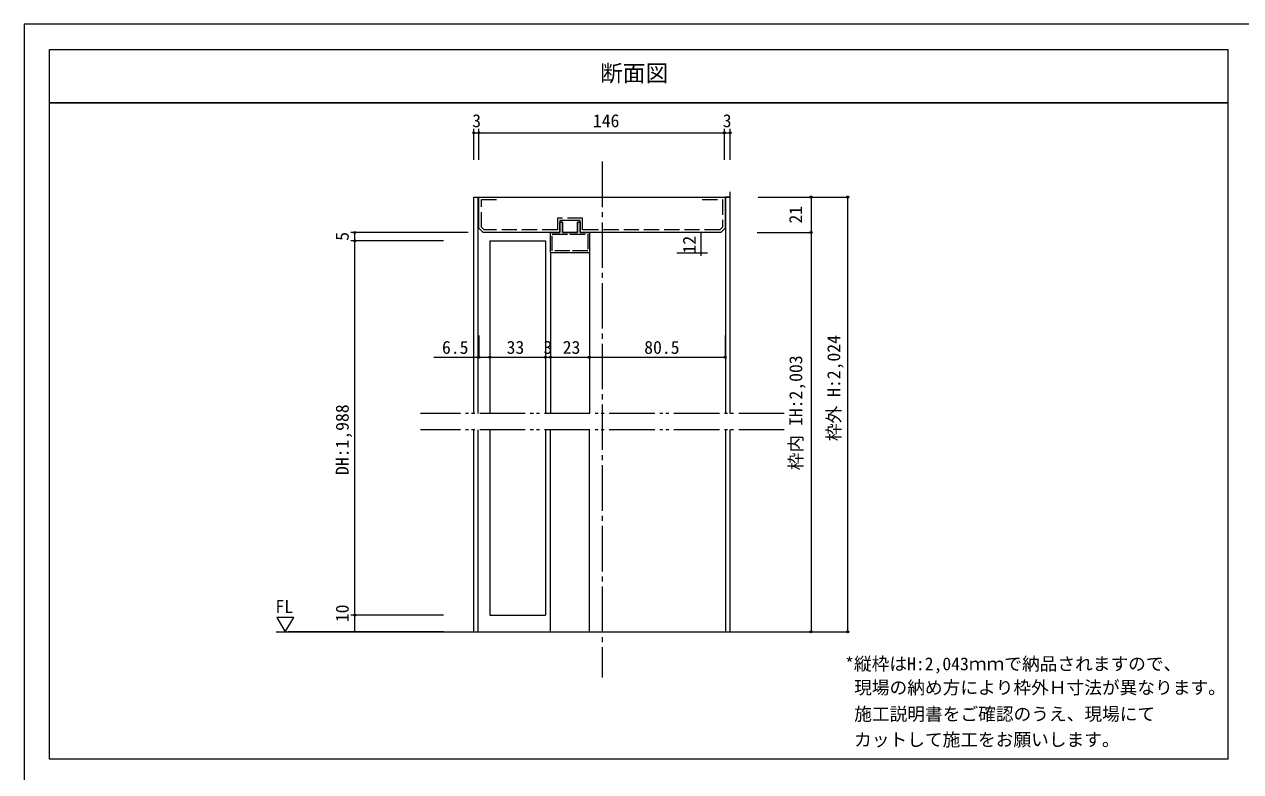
# Model space of a CAD drawing. Units: millimetres on the paper, enlarged 10 times, with parts at other scales. Extents: x -2000 to 2000, y -1385 to 1385.
# Drawn here: x -2000 to 405, y -92 to 1385 of the extents above; entities that cross this region are included whole.
import ezdxf
from ezdxf.enums import TextEntityAlignment as Align

# ---------------------------------------------------------------- set-up
doc = ezdxf.new("R2010")
doc.units = ezdxf.units.MM
doc.header["$LTSCALE"] = 10
doc.header["$PDMODE"] = 32
doc.header["$PDSIZE"] = 4
for name, pattern in [('CHAIN2', [12, 9, -1, 1, -1]), ('DASHED3', [4, 3, -1]), ('DOUBLE_CHAIN2', [12.8, 9, -1, 0.6, -0.6, 0.6, -1])]:
    doc.linetypes.add(name, pattern=pattern)
for name, color, linetype, lineweight in [('1-0_下線', 7, 'Continuous', 20), ('1-1_0', 7, 'Continuous', 20), ('2-0_18', 7, 'Continuous', 20)]:
    doc.layers.add(name, color=color, linetype=linetype, lineweight=lineweight)
doc.styles.add('ＭＳ ゴシック', font='')
doc.styles.get('ＭＳ ゴシック').set_extended_font_data('MS Gothic')

msp = doc.modelspace()

# ---------------------------------------------------------------- linework, layer by layer
at = {"layer": '1-0_下線'}
for p, q in [((-1950, 1335), (380, 1335)), ((-1950, 1335), (380, 1335)), ((-1950, -67.5), (-1950, 1335)), ((380, -67.5), (380, 1335)), ((380, -67.5), (380, 1335)), ((380, -67.5), (380, 1335)), ((380, 1230), (-1950, 1230)), ((-1950, 1230), (380, 1230)), ((380, -67.5), (-1950, -67.5))]:
    msp.add_line(p, q, dxfattribs=at)
for points in [[(380, -67.5), (-1950, -67.5), (-1950, 1335)], [(-1950, 1230), (380, 1230), (-1950, 1230)]]:
    msp.add_lwpolyline(points, dxfattribs=at)
at = {"layer": '1-1_0'}
for p, q in [((-1950, 1335), (380, 1335)), ((380, -67.5), (380, 1335)), ((-1950, 1230), (380, 1230))]:
    msp.add_line(p, q, dxfattribs=at)
msp.add_lwpolyline([(-2000, -1385), (2000, -1385), (2000, 1385), (-2000, 1385)], close=True, dxfattribs=at)
msp.add_lwpolyline([(380, -67.5), (-1950, -67.5), (-1950, 1335)], dxfattribs=at)
at = {"layer": '2-0_18'}
for p, q in [((-1111.11, 1117.31), (-1111.11, 1178.45)), ((-1101.11, 1117.31), (-1101.11, 1178.45)), ((-615.9, 1117.31), (-615.9, 1178.45)), ((-615.9, 1117.31), (-615.9, 1178.45)), ((-604.44, 1117.31), (-604.44, 1178.45)), ((-1111.11, 1170.29), (-604.44, 1170.29)), ((-1111.11, 1043.57), (-1101.11, 1043.57)), ((-1111.11, 615.34), (-1111.11, 1043.57)), ((-1111.11, 1043.57), (-604.44, 1043.57)), ((-1101.11, 981.9), (-1101.11, 1043.57)), ((-604.44, 1043.57), (-614.44, 1043.57)), ((-614.44, 1043.57), (-614.44, 981.9)), ((-612.77, 615.34), (-612.77, 1043.57)), ((-604.44, 615.34), (-604.44, 1053.57)), ((-604.44, 615.34), (-604.44, 1043.57)), ((-549.25, 1043.57), (-372.08, 1043.57)), ((-444.52, 1043.57), (-444.52, 183.8)), ((-372.08, 1043.57), (-372.08, 183.8)), ((-936.11, 993.57), (-936.11, 973.57)), ((-896.11, 978.57), (-896.11, 1001.9)), ((-1122.11, 973.57), (-1354.49, 973.57)), ((-1346.35, 183.8), (-1346.35, 973.57)), ((-662.12, 973.57), (-662.12, 927.56)), ((-551.17, 973.57), (-444.52, 973.57)), ((-1170.92, 956.9), (-1354.5, 956.9)), ((-1170.91, 956.9), (-1354.49, 956.9)), ((-1079.44, 956.9), (-1079.44, 615.34)), ((-1079.44, 956.9), (-969.44, 956.9)), ((-969.44, 956.9), (-969.44, 615.34)), ((-959.44, 933.57), (-959.44, 615.34)), ((-882.77, 933.57), (-882.77, 615.34)), ((-710.13, 933.57), (-649.51, 933.57)), ((-1101.11, 770), (-1101.11, 726.68)), ((-614.44, 770), (-614.44, 726.68)), ((-1190.42, 726.68), (-614.44, 726.68)), ((-1111.11, 183.8), (-1111.11, 583.31)), ((-1102.77, 183.8), (-1102.77, 583.31)), ((-1079.44, 583.31), (-1079.44, 217.13)), ((-969.44, 583.31), (-969.44, 217.13)), ((-959.44, 183.8), (-959.44, 583.31)), ((-882.77, 183.8), (-882.77, 583.31)), ((-882.77, 183.8), (-882.77, 583.31)), ((-612.77, 183.8), (-612.77, 583.31)), ((-604.44, 183.8), (-604.44, 583.31)), ((-1170.92, 217.13), (-1354.5, 217.13)), ((-1079.44, 217.13), (-969.44, 217.13)), ((-1502.01, 183.8), (-372.08, 183.8)), ((-1170.91, 183.8), (-1478.52, 183.8)), ((-444.52, 183.8), (-428.59, 183.8))]:
    msp.add_line(p, q, dxfattribs=at)
at = {"layer": '2-0_18', "linetype": 'CHAIN2'}
msp.add_line((-857.77, 1113.5), (-857.77, 93.85), dxfattribs=at)
at = {"layer": '2-0_18', "linetype": 'DASHED3'}
for p, q in [((-1096.11, 1038.57), (-1056.11, 1038.57)), ((-1096.11, 983.97), (-1096.11, 1038.57))]:
    msp.add_line(p, q, dxfattribs=at)
at = {"layer": '2-0_18', "linetype": 'DOUBLE_CHAIN2'}
for p, q in [((-497.54, 615.34), (-1216.55, 615.34)), ((-497.54, 583.31), (-1216.55, 583.31))]:
    msp.add_line(p, q, dxfattribs=at)
at = {"layer": '2-0_18'}
for points in [[(-1102.77, 615.34), (-1102.77, 1043.57), (-921.11, 1043.57)], [(-901.11, 973.57), (-901.11, 996.9), (-941.11, 996.9), (-941.11, 973.57), (-1092.77, 973.57), (-1101.11, 981.9)], [(-941.11, 993.57), (-941.11, 973.57), (-959.44, 973.57)], [(-906.11, 993.57), (-906.11, 973.57), (-906.11, 993.57)], [(-906.11, 993.57), (-906.11, 973.57), (-906.11, 978.57), (-906.11, 973.57)], [(-901.11, 993.57), (-901.11, 973.57), (-882.77, 973.57)], [(-901.11, 973.57), (-882.77, 973.57), (-882.77, 933.57), (-921.11, 933.57), (-959.44, 933.57), (-959.44, 973.57), (-941.11, 973.57)], [(-936.11, 973.57), (-906.11, 973.57), (-936.11, 973.57)], [(-614.44, 981.9), (-622.77, 973.57), (-901.11, 973.57)]]:
    msp.add_lwpolyline(points, dxfattribs=at)
at = {"layer": '2-0_18', "linetype": 'DASHED3'}
for points in [[(-659.44, 1038.57), (-619.44, 1038.57), (-619.44, 983.97)], [(-896.11, 1001.9), (-946.11, 1001.9), (-946.11, 978.57), (-1090.7, 978.57), (-1096.11, 983.97)], [(-619.44, 983.97), (-624.84, 978.57), (-896.11, 978.57)]]:
    msp.add_lwpolyline(points, dxfattribs=at)
at = {"layer": '2-0_18'}
for points in [[(-936.11, 993.57), (-941.11, 993.57), (-941.11, 973.57), (-941.11, 993.57)], [(-936.11, 993.57), (-936.11, 973.57), (-936.11, 978.57), (-936.11, 973.57)], [(-906.11, 993.57), (-901.11, 993.57), (-901.11, 973.57), (-901.11, 993.57)], [(-1483.94, 183.8), (-1467.45, 212.48), (-1500.64, 212.48)]]:
    msp.add_lwpolyline(points, close=True, dxfattribs=at)
at = {"layer": '2-0_18', "linetype": 'DASHED3'}
msp.add_lwpolyline([(-886.11, 936.9), (-921.11, 936.9), (-956.11, 936.9), (-956.11, 970.23), (-921.11, 970.23), (-886.11, 970.23)], close=True, dxfattribs=at)
at = {"layer": '2-0_18'}
for p in [(-1111.11, 1170.29), (-1101.11, 1170.29), (-615.9, 1170.29), (-604.44, 1170.29), (-444.52, 1043.57), (-372.08, 1043.57), (-1346.35, 973.57), (-444.52, 973.57), (-1346.35, 956.9), (-1101.11, 726.68), (-1079.44, 726.68), (-969.44, 726.68), (-959.44, 726.68), (-882.77, 726.68), (-614.44, 726.68), (-1346.37, 217.13), (-444.52, 183.8)]:
    msp.add_point(p, dxfattribs=at)
at = {"layer": '2-0_18', "color": 4}
msp.add_point((-372.08, 183.8), dxfattribs=at)

# ---------------------------------------------------------------- texts
at = {"layer": '1-1_0', "style": 'ＭＳ ゴシック'}
msp.add_text('断面図', height=32.99, dxfattribs=at).set_placement((-861.74, 1261.98), align=Align.BOTTOM_LEFT)
at = {"layer": '2-0_18', "style": 'ＭＳ ゴシック'}
for s, p in [('3', (-1114.44, 1173.9)), ('146', (-875.79, 1173.9)), ('3', (-619.07, 1173.9)), ('6.5', (-1174.17, 725.84)), ('33', (-1046.47, 725.84)), ('3', (-973.41, 725.84)), ('23', (-935.48, 725.89)), ('80.5', (-774.33, 725.84)), ('FL', (-1503.6, 213.59)), ('*縦枠はH:2,043ｍｍで納品されますので、', (-377.09, 100.17)), ('現場の納め方により枠外Ｈ寸法が異なります。', (-359.31, 53.25)), ('施工説明書をご確認のうえ、現場にて', (-359.07, 0.98)), ('カットして施工をお願いします。', (-359.31, -49.72))]:
    msp.add_text(s, height=25.66, dxfattribs=at).set_placement(p, align=Align.BOTTOM_LEFT)
for s, p in [('21', (-454.36, 991.14)), ('5', (-1350.93, 957.04)), ('12', (-664.6, 931.9)), ('枠外 H:2,024', (-379.08, 560.99)), ('枠内 IH:2,003', (-454.14, 503.41)), ('DH:1,988', (-1350.93, 494)), ('10', (-1350.94, 203.04))]:
    msp.add_text(s, height=25.66, rotation=90, dxfattribs=at).set_placement(p, align=Align.BOTTOM_LEFT)

doc.saveas('drawing.dxf')
